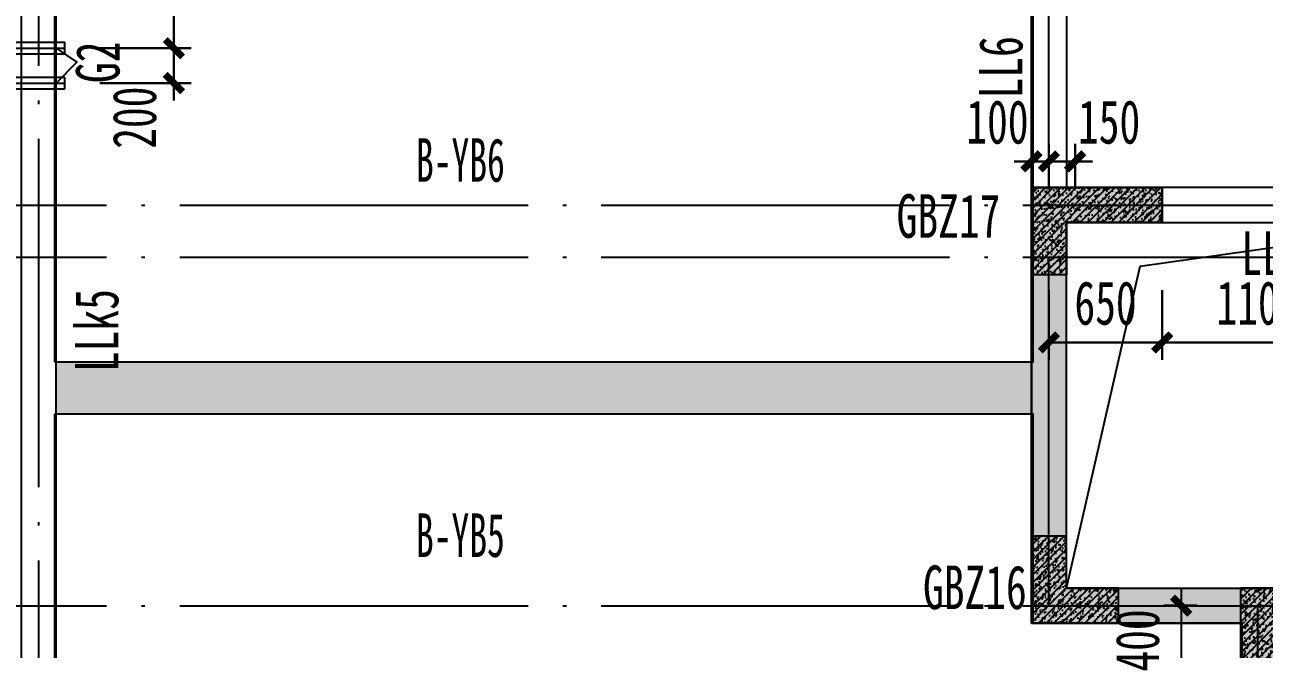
# Model space of a CAD drawing. Extents: x -3200781797 to -8106663, y 494714 to 1244925.
# Drawn here: x -8167330 to -8160214, y 1009588 to 1013173 of the extents above; entities that cross this region are included whole.
import ezdxf
from ezdxf.enums import TextEntityAlignment as Align
from ezdxf.xclip import XClip

# ---------------------------------------------------------------- set-up
doc = ezdxf.new("R2010")
doc.units = 0
doc.header["$LTSCALE"] = 1000
doc.header["$MEASUREMENT"] = 0
doc.header["$XCLIPFRAME"] = 0
for name, pattern in [('125-墙体$0$CENTER2', [1.125, 0.75, -0.125, 0.125, -0.125]), ('125-核心筒-标准层$0$CONTINOUS', [0]), ('3#-轴线$0$DOTE', [2.42, 2, -0.2, 0.02, -0.2]), ('3#4#5#$0$DASH', [0.35, 0.25, -0.1]), ('DASH', [0.35, 0.25, -0.1])]:
    doc.linetypes.add(name, pattern=pattern)
doc.layers.get('Defpoints').update_dxf_attribs({"color": 30, "linetype": 'DASH'})
for name, color, linetype in [('125-墙体$0$DUCT-排烟中心线', 5, '125-墙体$0$CENTER2'), ('125-墙体$0$DUCT-排烟管', 2, 'Continuous'), ('125-墙体$0$S-WALL-BEAM', 120, 'Continuous'), ('125-核心筒-标准层$0$S-SLAB-HOLE', 5, 'Continuous'), ('125-核心筒-标准层$0$S-WALL', 40, 'Continuous'), ('125-核心筒-标准层$0$S-WALL-BEAM', 120, 'Continuous'), ('125-核心筒-标准层$0$S-WALL-COLU', 252, '125-核心筒-标准层$0$CONTINOUS'), ('125-核心筒-标准层$0$S-WALL-COLU-HATC', 16, 'Continuous'), ('125-核心筒-标准层$0$S-WALL-HATC', 253, 'Continuous'), ('3#-轴线$0$A-ANNO-DOTE', 10, '3#-轴线$0$DOTE'), ('3#4#5#$0$DIM', 3, 'Continuous'), ('3#4#5#$0$PC-SLAB', 6, '3#4#5#$0$DASH'), ('3#4#5#$0$S-ANNO-TEXT', 7, 'Continuous'), ('3#4#5#$0$S-PC-SLAB', 6, 'Continuous'), ('3#4#5#$0$S-WALL-HATC', 253, 'Continuous'), ('DIM', 3, 'Continuous'), ('S-PC-FQ-WYQ', 4, 'Continuous'), ('S-WALL-BEAM-TEXT', 2, 'Continuous'), ('S-WALL-COLU-TEXT', 2, 'Continuous')]:
    doc.layers.add(name, color=color, linetype=linetype)
doc.layers.add('设备条件', color=5, linetype='Continuous', lineweight=30)
doc.styles.add('3#4#5#$0$外部参照 1$0$宋体', font='', dxfattribs={"width": 0.8})
doc.styles.add('3#4#5#$0$楷体', font='', dxfattribs={"width": 0.7})
doc.styles.add('TSSD_Dimension', font='', dxfattribs={"width": 0.7})
doc.styles.add('楷体GB312', font='', dxfattribs={"width": 0.8})
doc.styles.get('3#4#5#$0$外部参照 1$0$宋体').set_extended_font_data('SimSun')
doc.styles.get('3#4#5#$0$楷体').set_extended_font_data('KaiTi_GB2312')
doc.styles.get('TSSD_Dimension').set_extended_font_data('KaiTi_GB2312')
doc.styles.get('楷体GB312').set_extended_font_data('楷体_GB2312')
doc.dimstyles.new('3#4#5#$0$TSSD_100_100', dxfattribs={"dimtxt": 250, "dimasz": 100, "dimexe": 100, "dimexo": 250, "dimgap": 100, "dimtad": 1, "dimdec": 0, "dimzin": 0, "dimdsep": 46, "dimtxsty": '3#4#5#$0$楷体', "dimblk": '3#4#5#$0$_ArchTick', "dimcen": 0, "dimdle": 100, "dimclrt": 7, "dimadec": 0, "dimazin": 0, "dimtfac": 1, "dimtdec": 0, "dimtix": 1, "dimtmove": 2, "dimatfit": 3, "dimfxl": 1, "dimtolj": 1, "dimtzin": 0, "dimarcsym": 0})
doc.dimstyles.new('TSSD_100_100', dxfattribs={"dimtxt": 250, "dimasz": 100, "dimexe": 100, "dimexo": 250, "dimgap": 100, "dimtad": 1, "dimdec": 0, "dimzin": 0, "dimdsep": 46, "dimtxsty": 'TSSD_Dimension', "dimblk": 'ARCHTICK', "dimcen": 0, "dimdle": 100, "dimclrt": 7, "dimadec": 0, "dimazin": 0, "dimtfac": 1, "dimtdec": 0, "dimtix": 1, "dimtmove": 2, "dimatfit": 3, "dimfxl": 1, "dimtolj": 1, "dimtzin": 0, "dimarcsym": 0})
doc.dimstyles.new('TSSD_100_100$0', dxfattribs={"dimtxt": 250, "dimasz": 100, "dimexe": 100, "dimexo": 0, "dimgap": 100, "dimtad": 1, "dimdec": 0, "dimzin": 0, "dimdsep": 46, "dimtxsty": 'TSSD_Dimension', "dimblk1": 'ARCHTICK', "dimblk2": 'ARCHTICK', "dimsah": 1, "dimcen": 0, "dimclrt": 7, "dimadec": 0, "dimazin": 0, "dimtfac": 1, "dimtdec": 0, "dimtix": 1, "dimtmove": 2, "dimatfit": 3, "dimldrblk": 'ARCHTICK', "dimfxl": 300, "dimfxlon": 1, "dimtvp": 0.7, "dimtolj": 1, "dimtzin": 0, "dimarcsym": 0})

# ---------------------------------------------------------------- blocks, each defined once
blk = doc.blocks.new('ll-2f')
at = {"layer": 'S-WALL-BEAM-TEXT', "style": '楷体GB312', "width": 0.7}
for s, p in [('LL6', (-8405875.6, 773781.6)), ('LLk5', (-8411066.1, 772210.7))]:
    blk.add_text(s, height=250, rotation=90, dxfattribs=at).set_placement(p)
blk.add_text('LL7', height=250, dxfattribs=at).set_placement((-8404619, 772768.4))
blk = doc.blocks.new('an-4')
at = {"layer": 'S-WALL-COLU-TEXT', "style": '楷体GB312', "width": 0.7}
for s, p in [('GBZ17', (-8464881.4, 766306.7)), ('GBZ16', (-8464729.8, 764175.1))]:
    blk.add_text(s, height=250, dxfattribs=at).set_placement(p)
blk = doc.blocks.new('_ArchTick')
at = {"color": 0, "linetype": 'ByBlock', "const_width": 0.4}
blk.add_lwpolyline([(-0.5, -0.5), (0.5, 0.5)], dxfattribs=at)
blk = doc.blocks.new('*D1272')
at = {"layer": 'Defpoints', "color": 0, "transparency": 16777216}
for p in [(-8391497.1, 696912.7), (-8390821, 696912.7), (-8391497.1, 696212.7)]:
    blk.add_point(p, dxfattribs=at)
at = {"layer": 'DIM', "color": 0, "lineweight": -2, "transparency": 16777216}
for p, q in [((-8390821, 696112.7), (-8390821, 697012.7)), ((-8391247.1, 696912.7), (-8390721, 696912.7)), ((-8391247.1, 696212.7), (-8390721, 696212.7))]:
    blk.add_line(p, q, dxfattribs=at)
at = {"layer": 'DIM', "color": 0, "lineweight": -2, "transparency": 16777216, "xscale": 100, "yscale": 100, "zscale": 100}
for p, rotation in [((-8390821, 696912.7), 90), ((-8390821, 696212.7), 270)]:
    blk.add_blockref('_ArchTick', p, dxfattribs=dict(at, rotation=rotation))
at = {"layer": 'DIM', "color": 7, "transparency": 16777216, "insert": (-8391046, 696562.7), "char_height": 250, "attachment_point": 5, "rotation": 90, "style": 'TSSD_Dimension'}
blk.add_mtext('\\A1;700', dxfattribs=at)
blk = doc.blocks.new('*D1273')
at = {"layer": 'Defpoints', "color": 0, "transparency": 16777216}
for p in [(-8391497.1, 696212.7), (-8390821, 696212.7), (-8391497.1, 696012.7)]:
    blk.add_point(p, dxfattribs=at)
at = {"layer": 'DIM', "color": 0, "lineweight": -2, "transparency": 16777216}
for p, q in [((-8390821, 696212.7), (-8390821, 696312.7)), ((-8391247.1, 696212.7), (-8390721, 696212.7)), ((-8390821, 696012.7), (-8390821, 696212.7)), ((-8391247.1, 696012.7), (-8390721, 696012.7)), ((-8390821, 696012.7), (-8390821, 695912.7))]:
    blk.add_line(p, q, dxfattribs=at)
at = {"layer": 'DIM', "color": 0, "lineweight": -2, "transparency": 16777216, "xscale": 100, "yscale": 100, "zscale": 100}
for p, rotation in [((-8390821, 696212.7), 270), ((-8390821, 696012.7), 90)]:
    blk.add_blockref('_ArchTick', p, dxfattribs=dict(at, rotation=rotation))
at = {"layer": 'DIM', "color": 7, "transparency": 16777216, "insert": (-8391046, 695814.3), "char_height": 250, "attachment_point": 5, "rotation": 90, "style": 'TSSD_Dimension'}
blk.add_mtext('\\A1;200', dxfattribs=at)
blk = doc.blocks.new('*D1498')
at = {"layer": 'Defpoints', "color": 0, "transparency": 16777216}
for p in [(-8405723.6, 773169.5), (-8405073.6, 773169.5), (-8405073.6, 772380.6)]:
    blk.add_point(p, dxfattribs=at)
at = {"layer": 'DIM', "color": 0, "lineweight": -2, "transparency": 16777216}
for p, q in [((-8405723.6, 772680.6), (-8405723.6, 772280.6)), ((-8405073.6, 772680.6), (-8405073.6, 772280.6)), ((-8405723.6, 772380.6), (-8405073.6, 772380.6))]:
    blk.add_line(p, q, dxfattribs=at)
at = {"layer": 'DIM', "color": 0, "lineweight": -2, "transparency": 16777216, "xscale": 100, "yscale": 100, "zscale": 100, "rotation": 180}
blk.add_blockref('_ArchTick', (-8405723.6, 772380.6), dxfattribs=at)
at = {"layer": 'DIM', "color": 0, "lineweight": -2, "transparency": 16777216, "xscale": 100, "yscale": 100, "zscale": 100}
blk.add_blockref('_ArchTick', (-8405073.6, 772380.6), dxfattribs=at)
at = {"layer": 'DIM', "color": 7, "transparency": 16777216, "insert": (-8405398.6, 772605.6), "char_height": 250, "attachment_point": 5, "style": 'TSSD_Dimension'}
blk.add_mtext('\\A1;650', dxfattribs=at)
blk = doc.blocks.new('*D1499')
at = {"layer": 'Defpoints', "color": 0, "transparency": 16777216}
for p in [(-8405073.6, 773169.5), (-8403973.6, 773169.5), (-8403973.6, 772380.6)]:
    blk.add_point(p, dxfattribs=at)
at = {"layer": 'DIM', "color": 0, "lineweight": -2, "transparency": 16777216}
for p, q in [((-8405073.6, 772680.6), (-8405073.6, 772280.6)), ((-8403973.6, 772680.6), (-8403973.6, 772280.6)), ((-8405073.6, 772380.6), (-8403973.6, 772380.6))]:
    blk.add_line(p, q, dxfattribs=at)
at = {"layer": 'DIM', "color": 0, "lineweight": -2, "transparency": 16777216, "xscale": 100, "yscale": 100, "zscale": 100, "rotation": 180}
blk.add_blockref('_ArchTick', (-8405073.6, 772380.6), dxfattribs=at)
at = {"layer": 'DIM', "color": 0, "lineweight": -2, "transparency": 16777216, "xscale": 100, "yscale": 100, "zscale": 100}
blk.add_blockref('_ArchTick', (-8403973.6, 772380.6), dxfattribs=at)
at = {"layer": 'DIM', "color": 7, "transparency": 16777216, "insert": (-8404523.6, 772605.6), "char_height": 250, "attachment_point": 5, "style": 'TSSD_Dimension'}
blk.add_mtext('\\A1;1100', dxfattribs=at)
blk = doc.blocks.new('*D1514')
at = {"layer": 'Defpoints', "color": 0, "transparency": 16777216}
for p in [(-8405723.6, 773420), (-8405823.6, 773269.5), (-8405723.6, 773269.5)]:
    blk.add_point(p, dxfattribs=at)
at = {"layer": 'DIM', "color": 0, "lineweight": -2, "transparency": 16777216}
for p, q in [((-8405823.6, 773269.5), (-8405823.6, 773520)), ((-8405723.6, 773269.5), (-8405723.6, 773520)), ((-8405823.6, 773420), (-8405923.6, 773420)), ((-8405823.6, 773420), (-8405723.6, 773420)), ((-8405723.6, 773420), (-8405623.6, 773420))]:
    blk.add_line(p, q, dxfattribs=at)
at = {"layer": 'DIM', "color": 0, "lineweight": -2, "transparency": 16777216, "xscale": 100, "yscale": 100, "zscale": 100}
blk.add_blockref('_ArchTick', (-8405823.6, 773420), dxfattribs=at)
at = {"layer": 'DIM', "color": 0, "lineweight": -2, "transparency": 16777216, "xscale": 100, "yscale": 100, "zscale": 100, "rotation": 180}
blk.add_blockref('_ArchTick', (-8405723.6, 773420), dxfattribs=at)
at = {"layer": 'DIM', "color": 7, "transparency": 16777216, "insert": (-8406019.2, 773645), "char_height": 250, "attachment_point": 5, "style": 'TSSD_Dimension'}
blk.add_mtext('\\A1;100', dxfattribs=at)
blk = doc.blocks.new('*D1515')
at = {"layer": 'Defpoints', "color": 0, "transparency": 16777216}
for p in [(-8405573.6, 773420), (-8405723.6, 773269.5), (-8405573.6, 773269.5)]:
    blk.add_point(p, dxfattribs=at)
at = {"layer": 'DIM', "color": 0, "lineweight": -2, "transparency": 16777216}
for p, q in [((-8405723.6, 773269.5), (-8405723.6, 773520)), ((-8405573.6, 773269.5), (-8405573.6, 773520)), ((-8405723.6, 773420), (-8405823.6, 773420)), ((-8405723.6, 773420), (-8405573.6, 773420)), ((-8405573.6, 773420), (-8405473.6, 773420))]:
    blk.add_line(p, q, dxfattribs=at)
at = {"layer": 'DIM', "color": 0, "lineweight": -2, "transparency": 16777216, "xscale": 100, "yscale": 100, "zscale": 100}
blk.add_blockref('_ArchTick', (-8405723.6, 773420), dxfattribs=at)
at = {"layer": 'DIM', "color": 0, "lineweight": -2, "transparency": 16777216, "xscale": 100, "yscale": 100, "zscale": 100, "rotation": 180}
blk.add_blockref('_ArchTick', (-8405573.6, 773420), dxfattribs=at)
at = {"layer": 'DIM', "color": 7, "transparency": 16777216, "insert": (-8405378, 773645), "char_height": 250, "attachment_point": 5, "style": 'TSSD_Dimension'}
blk.add_mtext('\\A1;150', dxfattribs=at)
blk = doc.blocks.new('3#4#5#$0$_ArchTick')
at = {"color": 0, "linetype": 'ByBlock', "const_width": 0.4}
blk.add_lwpolyline([(-0.5, -0.5), (0.5, 0.5)], dxfattribs=at)
blk = doc.blocks.new('*D3522')
at = {"layer": '3#4#5#$0$DIM', "color": 0, "lineweight": -2, "transparency": 16777216}
for p, q in [((10109.7, -7100), (10109.7, -7700)), ((10200.4, -7200), (10009.7, -7200)), ((10200.4, -7600), (10009.7, -7600))]:
    blk.add_line(p, q, dxfattribs=at)
at = {"layer": 'Defpoints', "color": 0, "transparency": 16777216}
for p in [(10450.4, -7200), (10109.7, -7600), (10450.4, -7600)]:
    blk.add_point(p, dxfattribs=at)
at = {"layer": '3#4#5#$0$DIM', "color": 0, "lineweight": -2, "transparency": 16777216, "xscale": 100, "yscale": 100, "zscale": 100}
for p, rotation in [((10109.7, -7200), 90), ((10109.7, -7600), 270)]:
    blk.add_blockref('3#4#5#$0$_ArchTick', p, dxfattribs=dict(at, rotation=rotation))
at = {"layer": '3#4#5#$0$DIM', "color": 7, "transparency": 16777216, "insert": (9859.7, -7400), "char_height": 250, "attachment_point": 5, "rotation": 90, "style": '3#4#5#$0$楷体'}
blk.add_mtext('\\A1;400', dxfattribs=at)
blk = doc.blocks.new('3#4#5#$0$ban111')
at = {"layer": '3#4#5#$0$S-WALL-HATC', "ltscale": 100}
h = blk.add_hatch(dxfattribs=at)
h.set_pattern_fill('AR-CONC', color=256, scale=25, angle=-270, style=0)
h.set_pattern_definition([(140, (-37341047970.12, -2020434559.28), (15.68803374565, 179.3150456502), [18.75, -206.25]), (85, (-37341047970.12, -2020434559.28), (-188.048033425, -34.68783340325), [15, -165]), (190.4514, (-37341047968.81, -2020434544.34), (-172.3598855152, 144.6273454285), [15.9350475, -175.285528]), (136.1842, (-37341048020.12, -2020434559.28), (41.3797535823, 266.8102621564), [28.125, -309.375]), (186.6356, (-37341048016.67, -2020434537.05), (-243.5294677251, 233.6656763872), [23.902572, -262.92825]), (81.1842, (-37341048020.12, -2020434559.28), (-243.5296502313, 233.6654862834), [22.5, -247.5]), (111, (-37341048007.62, -2020434534.28), (100.65472266633, 149.2267630296), [18.75, -206.25]), (56, (-37341048007.62, -2020434534.28), (-181.2875112617, 60.8288329804), [15, -165]), (161.4514, (-37341047999.23, -2020434521.84), (-80.6326241775, 210.0556571454), [15.9350475, -175.285528]), (127.5, (-37341047970.12, -2020434559.28), (-83.22346345783, 3.03996382932), [0, -163, 0, -167.5, 0, -165.625]), (97.5, (-37341047970.12, -2020434559.28), (-98.6029279706, 65.76738436054), [0, -95.5, 0, -159.25, 0, -63.125]), (57.5, (-37341047970.12, -2020434615.03), (5.6387179336, 133.4556090431), [0, -62.5, 0, -195, 0, -258.75]), (47.5, (-37341047970.12, -2020434640.03), (-25.02624558308, 145.7965423356), [0, -81.25, 0, -129.5, 0, -183.75])])
h.paths.add_polyline_path([(-228282, 407075), (-228282, 407375), (-222682, 407375), (-222682, 407075)])
at = {"layer": '3#4#5#$0$S-PC-SLAB'}
blk.add_lwpolyline([(-228292, 407375), (-222672, 407375), (-222672, 409775), (-228292, 409775)], close=True, dxfattribs=at)
blk.add_lwpolyline([(-228292, 407075), (-228292, 404775), (-221472, 404775), (-221472, 405875), (-222672, 405875), (-222672, 407075), (-228292, 407075)], dxfattribs=at)
at = {"layer": '3#4#5#$0$S-WALL-HATC', "ltscale": 100}
blk.add_lwpolyline([(-228282, 407075), (-228282, 407375), (-222682, 407375), (-222682, 407075)], close=True, dxfattribs=at)
blk = doc.blocks.new('3#4#5#$0$5#')
at = {"layer": '3#4#5#$0$S-ANNO-TEXT'}
blk.add_blockref('3#4#5#$0$ban111', (378828.8, -247399.9), dxfattribs=at)
at = {"layer": '3#4#5#$0$PC-SLAB', "linetype": 'ByBlock', "style": '3#4#5#$0$外部参照 1$0$宋体', "width": 0.6}
for s, p in [('B-YB6', (152867.8, 161131.4)), ('B-YB5', (152867.8, 158977.5))]:
    blk.add_text(s, height=250, dxfattribs=at).set_placement(p, align=Align.MIDDLE)
blk = doc.blocks.new('125-墙体$0$she')
at = {"layer": '125-墙体$0$DUCT-排烟中心线'}
for p, q in [((3300.7, -3900), (3599.3, -3900)), ((3300.7, -4100), (3599.3, -4100))]:
    blk.add_line(p, q, dxfattribs=at)
at = {"layer": '125-墙体$0$DUCT-排烟管'}
for p, q in [((3599.3, -3867.5), (3300.7, -3867.5)), ((3599.3, -3932.5), (3599.3, -3867.5)), ((3300.7, -3932.5), (3599.3, -3932.5)), ((3599.3, -4067.5), (3300.7, -4067.5)), ((3599.3, -4132.5), (3599.3, -4067.5)), ((3300.7, -4132.5), (3599.3, -4132.5))]:
    blk.add_line(p, q, dxfattribs=at)
blk = doc.blocks.new('125-墙体')
at = {"layer": '125-墙体$0$S-WALL-BEAM'}
blk.add_lwpolyline([(3550, -3300), (3350, -3300), (3350, -7800), (3550, -7800)], close=True, dxfattribs=at)
blk.add_blockref('125-墙体$0$she', (0, 0))
blk = doc.blocks.new('125-核心筒-标准层')
at = {"layer": '125-核心筒-标准层$0$S-WALL-COLU-HATC'}
h = blk.add_hatch(dxfattribs=at)
h.set_pattern_fill('AR-CONC', color=256, scale=10)
h.set_pattern_definition([(50, (14437.05, -238295.61), (71.726018, -6.275213), [7.5, -82.5]), (355, (14437.05, -238295.61), (-13.875133, 75.219213), [6, -66]), (100.4514, (14443.03, -238296.135), (57.850938, 68.943954), [6.37402, -70.114211]), (46.1842, (14437.05, -238275.61), (106.724105, -16.5519), [11.25, -123.75]), (96.6356, (14445.95, -238276.99), (93.46627, 97.411787), [9.56103, -105.1713]), (351.1842, (14437.05, -238275.61), (93.466195, 97.41186), [9, -99]), (21, (14447.05, -238280.61), (59.690705, -40.261889), [7.5, -82.5]), (326, (14447.05, -238280.61), (24.331533, 72.515005), [6, -66]), (71.4514, (14452.03, -238283.97), (84.022263, 32.25305), [6.37402, -70.114211]), (37.5, (14437.052, -238295.612), (1.2159855, 33.2893854), [0, -65.2, 0, -67, 0, -66.25]), (7.5, (14437.052, -238295.612), (26.306954, 39.441171), [0, -38.2, 0, -63.7, 0, -25.25]), (327.5, (14414.752, -238295.612), (53.3822436, -2.2554872), [0, -25, 0, -78, 0, -103.5]), (317.5, (14404.752, -238295.612), (58.318617, 10.010498), [0, -32.5, 0, -51.8, 0, -73.5])])
h.paths.add_polyline_path([(-1100, 2200), (-1100, 1900), (-1300, 1900), (-1300, 2400), (-550, 2400), (-550, 2200)])
h = blk.add_hatch(dxfattribs=at)
h.set_pattern_fill('ANSI31', color=256, scale=250, style=0)
h.set_pattern_definition([(45, (14437.052, -238295.612), (-22.097087, 22.097087), [])])
h.paths.add_polyline_path([(-1100, 2200), (-1100, 1900), (-1300, 1900), (-1300, 2400), (-550, 2400), (-550, 2200)])
h = blk.add_hatch(dxfattribs=at)
h.set_pattern_fill('AR-CONC', color=256, scale=10)
h.set_pattern_definition([(50, (14437.05, -242036.99), (71.726018, -6.275213), [7.5, -82.5]), (355, (14437.05, -242036.99), (-13.875133, 75.219213), [6, -66]), (100.4514, (14443.03, -242037.51), (57.850938, 68.943954), [6.37402, -70.114211]), (46.1842, (14437.05, -242016.99), (106.724105, -16.5519), [11.25, -123.75]), (96.6356, (14445.95, -242018.37), (93.46627, 97.411787), [9.56103, -105.1713]), (351.1842, (14437.05, -242016.99), (93.466195, 97.41186), [9, -99]), (21, (14447.05, -242021.99), (59.690705, -40.261889), [7.5, -82.5]), (326, (14447.05, -242021.99), (24.331533, 72.515005), [6, -66]), (71.4514, (14452.03, -242025.345), (84.022263, 32.25305), [6.37402, -70.114211]), (37.5, (14437.052, -242036.99), (1.2159855, 33.2893854), [0, -65.2, 0, -67, 0, -66.25]), (7.5, (14437.052, -242036.99), (26.306954, 39.441171), [0, -38.2, 0, -63.7, 0, -25.25]), (327.5, (14414.752, -242036.99), (53.3822436, -2.2554872), [0, -25, 0, -78, 0, -103.5]), (317.5, (14404.752, -242036.99), (58.318617, 10.010498), [0, -32.5, 0, -51.8, 0, -73.5])])
h.paths.add_polyline_path([(-1100, 100), (-1100, 400), (-1300, 400), (-1300, -100), (-800, -100), (-800, 100)])
h = blk.add_hatch(dxfattribs=at)
h.set_pattern_fill('ANSI31', color=256, scale=250, style=0)
h.set_pattern_definition([(45, (14437.052, -242036.99), (-22.097087, 22.097087), [])])
h.paths.add_polyline_path([(-1100, 100), (-1100, 400), (-1300, 400), (-1300, -100), (-800, -100), (-800, 100)])
h = blk.add_hatch(dxfattribs=at)
h.set_pattern_fill('AR-CONC', color=256, scale=10)
h.set_pattern_definition([(50, (12337.076, -237557.834), (71.726018, -6.275213), [7.5, -82.5]), (355, (12337.076, -237557.83), (-13.875133, 75.219213), [6, -66]), (100.4514, (12343.05, -237558.36), (57.850938, 68.943954), [6.37402, -70.114211]), (46.1842, (12337.08, -237537.83), (106.724105, -16.5519), [11.25, -123.75]), (96.6356, (12345.97, -237539.21), (93.46627, 97.411787), [9.56103, -105.1713]), (351.1842, (12337.08, -237537.83), (93.466195, 97.41186), [9, -99]), (21, (12347.076, -237542.834), (59.690705, -40.261889), [7.5, -82.5]), (326, (12347.076, -237542.83), (24.331533, 72.515005), [6, -66]), (71.4514, (12352.05, -237546.19), (84.022263, 32.25305), [6.37402, -70.114211]), (37.5, (12337.076, -237557.834), (1.2159855, 33.2893854), [0, -65.2, 0, -67, 0, -66.25]), (7.5, (12337.076, -237557.834), (26.306954, 39.441171), [0, -38.2, 0, -63.7, 0, -25.25]), (327.5, (12314.776, -237557.834), (53.3822436, -2.2554872), [0, -25, 0, -78, 0, -103.5]), (317.5, (12304.776, -237557.834), (58.318617, 10.010498), [0, -32.5, 0, -51.8, 0, -73.5])])
h.paths.add_polyline_path([(100, 100), (-100, 100), (-100, -400), (100, -400)])
h = blk.add_hatch(dxfattribs=at)
h.set_pattern_fill('ANSI31', color=256, scale=250, style=0)
h.set_pattern_definition([(45, (12337.076, -237557.834), (-22.097087, 22.097087), [])])
h.paths.add_polyline_path([(100, 100), (-100, 100), (-100, -400), (100, -400)])
at = {"layer": '125-核心筒-标准层$0$S-WALL-HATC'}
blk.add_hatch(color=256, dxfattribs=at).paths.add_polyline_path([(1300, 2400), (550, 2400), (550, 2200), (1100, 2200), (1100, 100), (0, 100), (-1100, 100), (-1100, 2200), (-550, 2200), (-550, 2400), (-1300, 2400), (-1300, -100), (-100, -100), (-100, -400), (100, -400), (100, -100), (1300, -100)])
at = {"layer": '125-核心筒-标准层$0$S-SLAB-HOLE'}
blk.add_lwpolyline([(-1100, 100), (-675.8, 1950), (1100, 2200)], dxfattribs=at)
at = {"layer": '125-核心筒-标准层$0$S-WALL'}
for p, q in [((-1300, -100), (-1300, 2400)), ((-550, 2400), (-1300, 2400)), ((-550, 2200), (-550, 2400)), ((-1100, 100), (-1100, 2200)), ((-1100, 2200), (-550, 2200)), ((-1100, 100), (0, 100)), ((0, 100), (1100, 100)), ((-1300, -100), (-100, -100)), ((-100, -100), (-100, -400))]:
    blk.add_line(p, q, dxfattribs=at)
at = {"layer": '125-核心筒-标准层$0$S-WALL-BEAM'}
for points in [[(-1300, 3800), (-1100, 3800), (-1100, 2400), (-1300, 2400)], [(-550, 2200), (550, 2200), (550, 2400), (-550, 2400)]]:
    blk.add_lwpolyline(points, close=True, dxfattribs=at)
at = {"layer": '125-核心筒-标准层$0$S-WALL-COLU', "linetype": 'ByBlock'}
for points in [[(-1100, 2200), (-1100, 1900), (-1300, 1900), (-1300, 2400), (-550, 2400), (-550, 2200), (-1100, 2200)], [(-1100, 100), (-1100, 400), (-1300, 400), (-1300, -100), (-800, -100), (-800, 100), (-1100, 100)]]:
    blk.add_lwpolyline(points, dxfattribs=at)
at = {"layer": '125-核心筒-标准层$0$S-WALL-COLU', "lineweight": -2}
blk.add_lwpolyline([(100, 100), (-100, 100), (-100, -400), (100, -400)], close=True, dxfattribs=at)
blk = doc.blocks.new('3#-轴线')
at = {"layer": '3#-轴线$0$A-ANNO-DOTE'}
for points in [[(9250, -7100), (9250, 5500)], [(3450, -16100), (3450, -3200)], [(-3000, -4800), (44800, -4800)], [(-3000, -5100), (44800, -5100)], [(-3000, -7100), (44800, -7100)], [(10450, -16100), (10450, -7100)]]:
    blk.add_lwpolyline(points, dxfattribs=at)
blk = doc.blocks.new('g-4')
at = {"layer": 'S-PC-FQ-WYQ'}
blk.add_lwpolyline([(-8391497.1, 696212.7), (-8391377.4, 696132.6), (-8391497.1, 696012.7)], dxfattribs=at)
at = {"layer": 'DIM', "color": 7, "insert": (-8391256.2, 696132), "char_height": 250, "attachment_point": 5, "rotation": 90, "style": 'TSSD_Dimension'}
blk.add_mtext('\\A1;G2', dxfattribs=at)
at = {"layer": 'DIM'}
dim = blk.add_linear_dim(base=(-8390821, 696912.7), p1=(-8391497.1, 696212.7), p2=(-8391497.1, 696912.7), angle=90, dimstyle='TSSD_100_100', dxfattribs=at)
dim.commit()
dim.dimension.update_dxf_attribs({"geometry": '*D1272', "text_midpoint": (-8391046, 696562.7)})
dim = blk.add_linear_dim(base=(-8390821, 696212.7), p1=(-8391497.1, 696012.7), p2=(-8391497.1, 696212.7), angle=90, dimstyle='TSSD_100_100', dxfattribs=at)
dim.commit()
dim.dimension.update_dxf_attribs({"geometry": '*D1273', "text_midpoint": (-8391046, 695814.3), "dimtype": 128})
blk = doc.blocks.new('bim-f2-4')
at = {"layer": 'DIM'}
for base, p1, p2, picture, middle in [((-8405723.6, 773420), (-8405823.6, 773269.5), (-8405723.6, 773269.5), '*D1514', (-8406019.2, 773645)), ((-8405573.6, 773420), (-8405723.6, 773269.5), (-8405573.6, 773269.5), '*D1515', (-8405378, 773645))]:
    dim = blk.add_linear_dim(base=base, p1=p1, p2=p2, dimstyle='TSSD_100_100$0', dxfattribs=at)
    dim.commit()
    dim.dimension.update_dxf_attribs({"geometry": picture, "text_midpoint": middle, "dimtype": 128})
for base, p1, p2, picture, middle in [((-8405073.6, 772380.6), (-8405723.6, 773169.5), (-8405073.6, 773169.5), '*D1498', (-8405398.6, 772605.6)), ((-8403973.6, 772380.6), (-8405073.6, 773169.5), (-8403973.6, 773169.5), '*D1499', (-8404523.6, 772605.6))]:
    dim = blk.add_linear_dim(base=base, p1=p1, p2=p2, dimstyle='TSSD_100_100$0', dxfattribs=at)
    dim.commit()
    dim.dimension.update_dxf_attribs({"geometry": picture, "text_midpoint": middle})
blk = doc.blocks.new('3#4#5#$0$A$C53EF3948')
at = {"layer": '3#4#5#$0$DIM'}
dim = blk.add_linear_dim(base=(10109.7, -7600), p1=(10450.4, -7200), p2=(10450.4, -7600), angle=90, dimstyle='3#4#5#$0$TSSD_100_100', dxfattribs=at)
dim.commit()
dim.dimension.update_dxf_attribs({"geometry": '*D3522', "text_midpoint": (9859.7, -7400), "dimtype": 128})

msp = doc.modelspace()

# ---------------------------------------------------------------- block references
for name, p in [('3#-轴线', (-8170700.4, 1016938)), ('125-核心筒-标准层', (-8160250.4, 1009838)), ('125-墙体', (-8170700.4, 1016938))]:
    msp.add_blockref(name, p)
at = {"layer": '3#4#5#$0$S-ANNO-TEXT'}
msp.add_blockref('3#4#5#$0$A$C53EF3948', (-8170800.4, 1017038.1), dxfattribs=at)
at = {"layer": '3#4#5#$0$S-PC-SLAB'}
msp.add_blockref('3#4#5#$0$5#', (-8317697.2, 851263.1), dxfattribs=at)
at = {"layer": 'S-PC-FQ-WYQ'}
ref = msp.add_blockref('ll-2f', (244273.2, 238968.5), dxfattribs=at)
XClip(ref).set_block_clipping_path([(-8416158.4673028719, 765376.3514517639), (-8394073.5909379814, 780531.5277931418)])
ref = msp.add_blockref('an-4', (302556.7, 245643.5), dxfattribs=at)
XClip(ref).set_block_clipping_path([(-8474406.5640215911, 759411.6824837117), (-8451908.4021570701, 759411.6824837117), (-8451908.4021570701, 772237.1964943478), (-8469079.5832904652, 772237.1964943478), (-8469079.5832904652, 770226.4830145218), (-8474406.5640215911, 770226.4830145218)])
at = {"layer": '设备条件'}
ref = msp.add_blockref('bim-f2-4', (244273.2, 238968.5), dxfattribs=at)
XClip(ref).set_block_clipping_path([(-8419465.985436568, 765745.9128921961), (-8391328.8564223144, 781010.023844782)])
ref = msp.add_blockref('g-4', (224346.7, 316825.3), dxfattribs=at)
XClip(ref).set_block_clipping_path([(-8397143.2603940349, 687543.5894637303), (-8373927.20270833, 702549.2378656254)])

doc.saveas('drawing.dxf')
